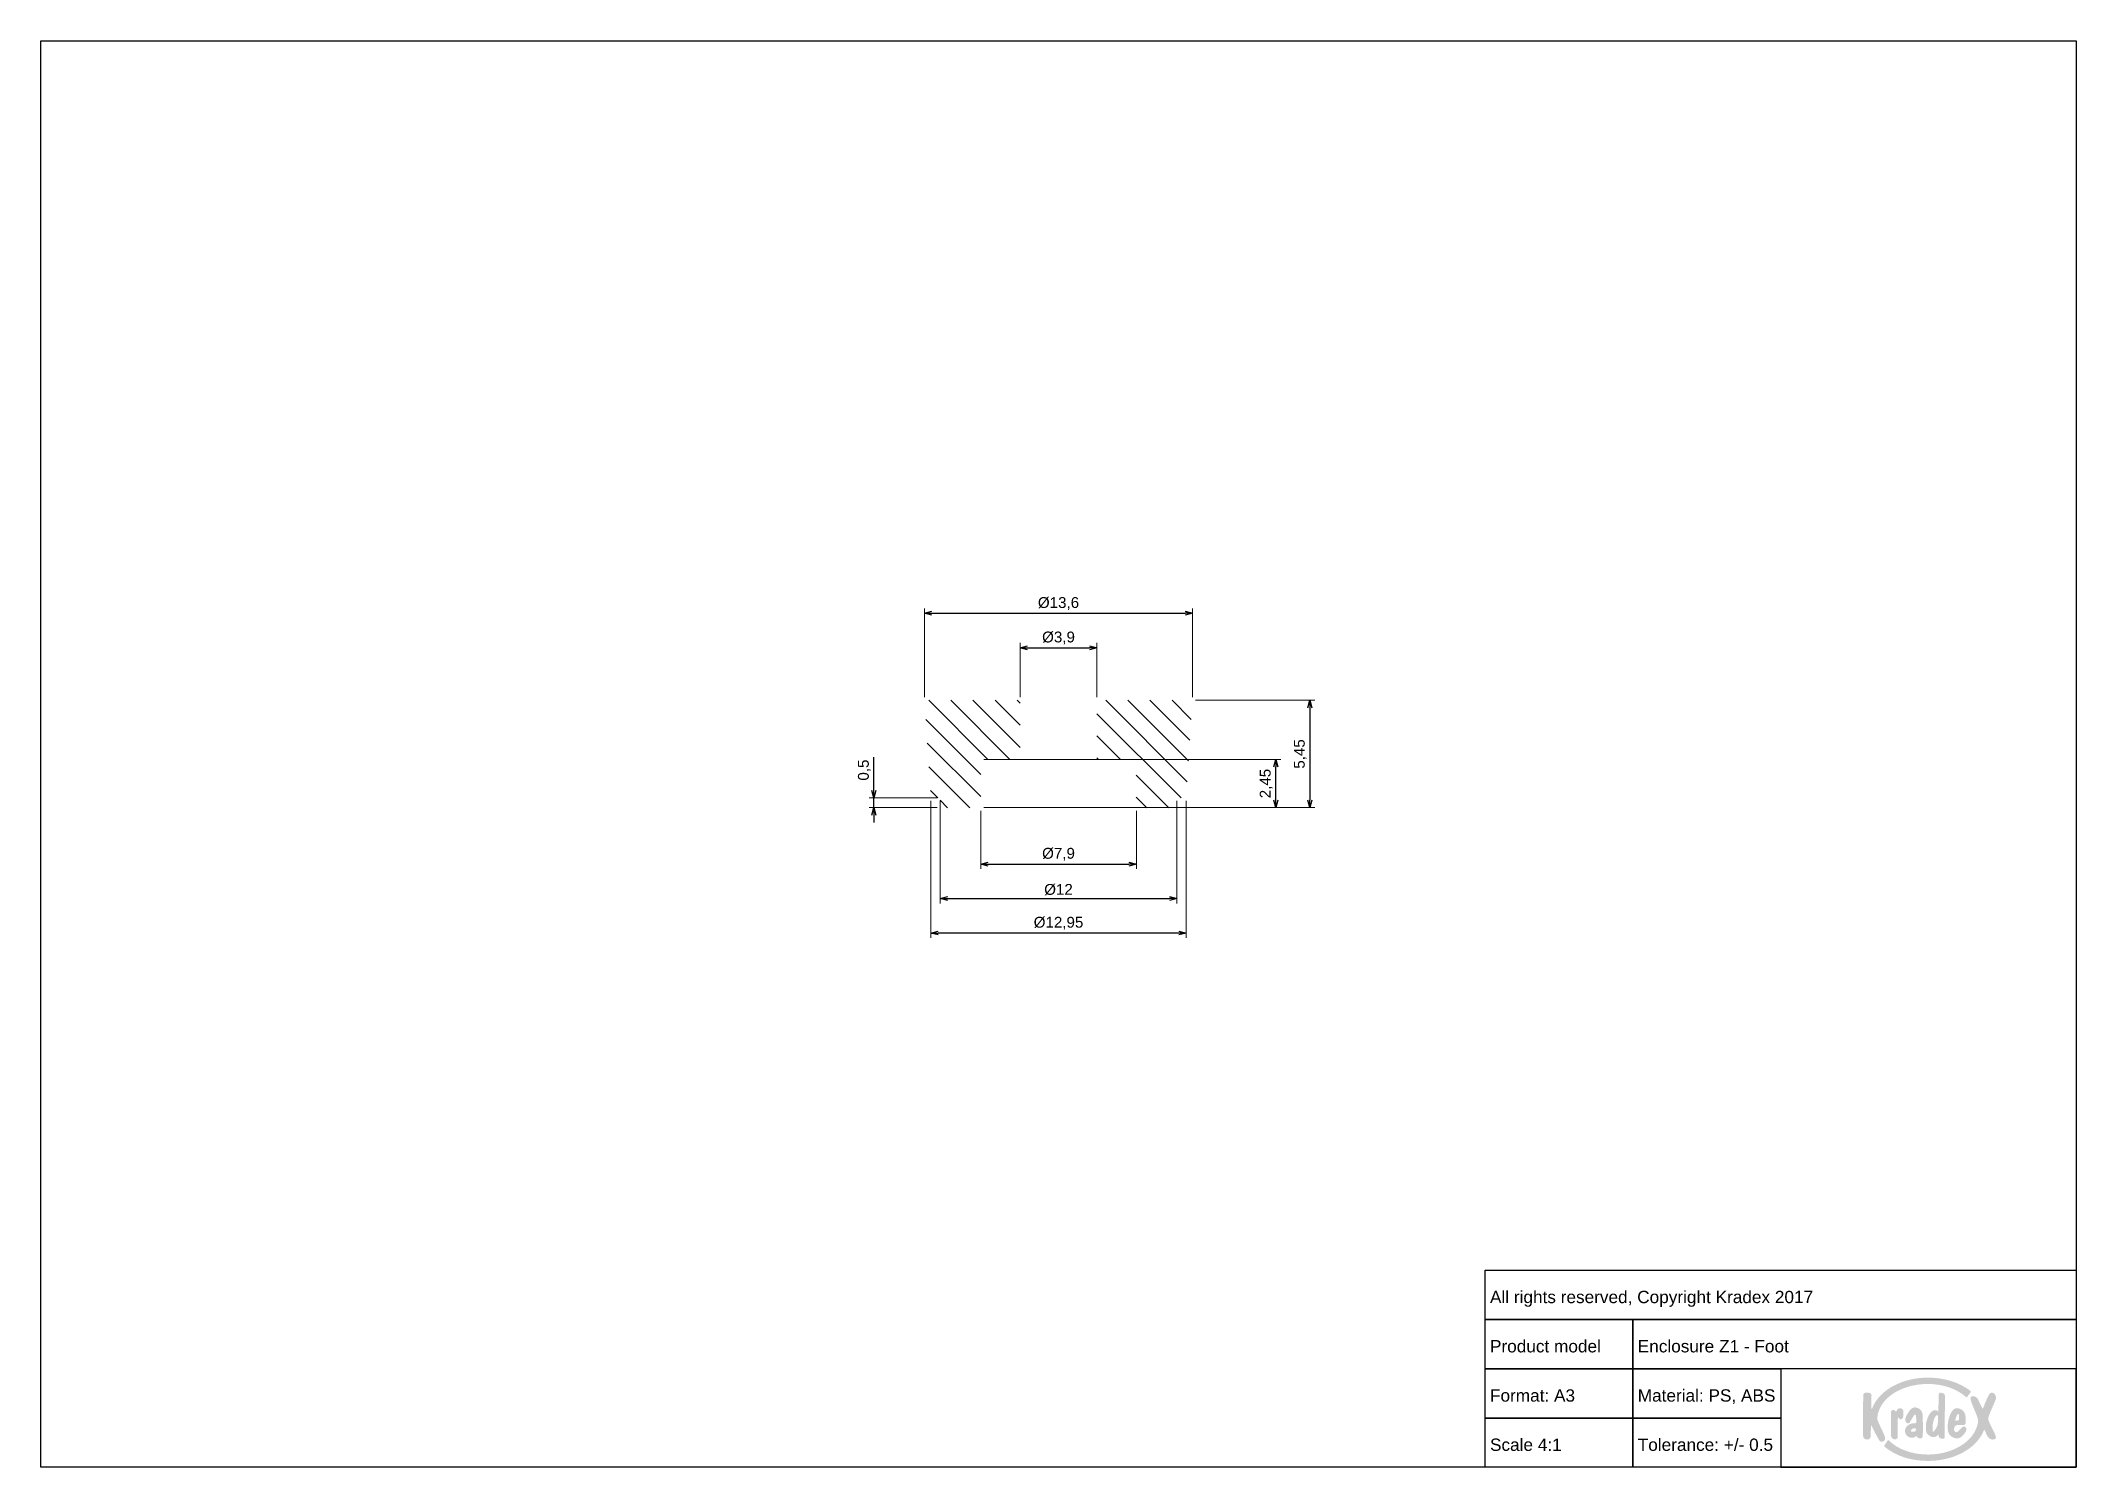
# Paper-space layout 'Foot' of a CAD drawing. Header units: millimetres. Extents: x 0 to 413, y 1 to 290.
import ezdxf

# ---------------------------------------------------------------- set-up
doc = ezdxf.new("R2010")
doc.units = ezdxf.units.MM
doc.layers.add('MD_Annotation', color=7, linetype='Continuous', lineweight=25)
doc.layers.add('MD_Hatching', color=7, linetype='Continuous', lineweight=25)
doc.layers.add('Tabelka', color=7, linetype='Continuous')
doc.styles.get("Standard").update_dxf_attribs({"font": 'arial.ttf'})
doc.dimstyles.new('ISO-25', dxfattribs={"dimtxt": 2.2, "dimasz": 1.5, "dimexe": 1, "dimexo": 0.625, "dimtad": 1, "dimrnd": 0.05, "dimtxsty": 'Standard', "dimblk": 'OPEN30', "dimcen": 2.5, "dimadec": 0, "dimazin": 0, "dimtfac": 1, "dimtmove": 0, "dimatfit": 3, "dimfxl": 1, "dimlwe": 18, "dimarcsym": 0})

# ---------------------------------------------------------------- blocks, each defined once
blk = doc.blocks.new('_Open30')
at = {"color": 0, "linetype": 'ByBlock', "lineweight": -2}
for p, q in [((-1, 0.27), (0, 0)), ((0, 0), (-1, -0.27)), ((0, 0), (-1, 0))]:
    blk.add_line(p, q, dxfattribs=at)
blk = doc.blocks.new('*D57')
at = {"layer": 'Defpoints', "color": 0, "transparency": 16777216}
for p in [(234.05, 173.93), (179.65, 156.26), (234.05, 156.26)]:
    blk.add_point(p, dxfattribs=at)
at = {"layer": 'MD_Annotation', "color": 0, "lineweight": 18, "transparency": 16777216}
for p, q in [((179.65, 156.88), (179.65, 174.93)), ((234.05, 156.88), (234.05, 174.93))]:
    blk.add_line(p, q, dxfattribs=at)
at = {"layer": 'MD_Annotation', "color": 0, "lineweight": -2, "transparency": 16777216}
blk.add_line((181.15, 173.93), (232.55, 173.93), dxfattribs=at)
at = {"layer": 'MD_Annotation', "color": 0, "lineweight": -2, "transparency": 16777216, "xscale": 1.5, "yscale": 1.5, "zscale": 1.5, "rotation": 180}
blk.add_blockref('_Open30', (179.65, 173.93), dxfattribs=at)
at = {"layer": 'MD_Annotation', "color": 0, "lineweight": -2, "transparency": 16777216, "xscale": 1.5, "yscale": 1.5, "zscale": 1.5}
blk.add_blockref('_Open30', (234.05, 173.93), dxfattribs=at)
at = {"layer": 'MD_Annotation', "color": 0, "transparency": 16777216, "insert": (206.85, 175.91), "char_height": 2.2, "attachment_point": 5}
blk.add_mtext('%%C13,6', dxfattribs=at)
blk = doc.blocks.new('*D58')
at = {"layer": 'Defpoints', "color": 0, "transparency": 16777216}
for p in [(214.65, 166.93), (199.05, 156.26), (214.65, 156.26)]:
    blk.add_point(p, dxfattribs=at)
at = {"layer": 'MD_Annotation', "color": 0, "lineweight": 18, "transparency": 16777216}
for p, q in [((199.05, 156.88), (199.05, 167.93)), ((214.65, 156.88), (214.65, 167.93))]:
    blk.add_line(p, q, dxfattribs=at)
at = {"layer": 'MD_Annotation', "color": 0, "lineweight": -2, "transparency": 16777216}
blk.add_line((200.55, 166.93), (213.15, 166.93), dxfattribs=at)
at = {"layer": 'MD_Annotation', "color": 0, "lineweight": -2, "transparency": 16777216, "xscale": 1.5, "yscale": 1.5, "zscale": 1.5, "rotation": 180}
blk.add_blockref('_Open30', (199.05, 166.93), dxfattribs=at)
at = {"layer": 'MD_Annotation', "color": 0, "lineweight": -2, "transparency": 16777216, "xscale": 1.5, "yscale": 1.5, "zscale": 1.5}
blk.add_blockref('_Open30', (214.65, 166.93), dxfattribs=at)
at = {"layer": 'MD_Annotation', "color": 0, "transparency": 16777216, "insert": (206.85, 168.91), "char_height": 2.2, "attachment_point": 5}
blk.add_mtext('%%C3,9', dxfattribs=at)
blk = doc.blocks.new('*D59')
at = {"layer": 'Defpoints', "color": 0, "transparency": 16777216}
for p in [(191.05, 134.46), (222.65, 134.46), (222.65, 123.01)]:
    blk.add_point(p, dxfattribs=at)
at = {"layer": 'MD_Annotation', "color": 0, "lineweight": 18, "transparency": 16777216}
for p, q in [((191.05, 133.83), (191.05, 122.01)), ((222.65, 133.83), (222.65, 122.01))]:
    blk.add_line(p, q, dxfattribs=at)
at = {"layer": 'MD_Annotation', "color": 0, "lineweight": -2, "transparency": 16777216}
blk.add_line((192.55, 123.01), (221.15, 123.01), dxfattribs=at)
at = {"layer": 'MD_Annotation', "color": 0, "lineweight": -2, "transparency": 16777216, "xscale": 1.5, "yscale": 1.5, "zscale": 1.5, "rotation": 180}
blk.add_blockref('_Open30', (191.05, 123.01), dxfattribs=at)
at = {"layer": 'MD_Annotation', "color": 0, "lineweight": -2, "transparency": 16777216, "xscale": 1.5, "yscale": 1.5, "zscale": 1.5}
blk.add_blockref('_Open30', (222.65, 123.01), dxfattribs=at)
at = {"layer": 'MD_Annotation', "color": 0, "transparency": 16777216, "insert": (206.85, 124.99), "char_height": 2.2, "attachment_point": 5}
blk.add_mtext('%%C7,9', dxfattribs=at)
blk = doc.blocks.new('*D60')
at = {"layer": 'Defpoints', "color": 0, "transparency": 16777216}
for p in [(180.95, 136.46), (232.75, 136.46), (180.95, 109.01)]:
    blk.add_point(p, dxfattribs=at)
at = {"layer": 'MD_Annotation', "color": 0, "lineweight": 18, "transparency": 16777216}
for p, q in [((180.95, 135.83), (180.95, 108.01)), ((232.75, 135.83), (232.75, 108.01))]:
    blk.add_line(p, q, dxfattribs=at)
at = {"layer": 'MD_Annotation', "color": 0, "lineweight": -2, "transparency": 16777216}
blk.add_line((231.25, 109.01), (182.45, 109.01), dxfattribs=at)
at = {"layer": 'MD_Annotation', "color": 0, "lineweight": -2, "transparency": 16777216, "xscale": 1.5, "yscale": 1.5, "zscale": 1.5, "rotation": 180}
blk.add_blockref('_Open30', (180.95, 109.01), dxfattribs=at)
at = {"layer": 'MD_Annotation', "color": 0, "lineweight": -2, "transparency": 16777216, "xscale": 1.5, "yscale": 1.5, "zscale": 1.5}
blk.add_blockref('_Open30', (232.75, 109.01), dxfattribs=at)
at = {"layer": 'MD_Annotation', "color": 0, "transparency": 16777216, "insert": (206.85, 110.99), "char_height": 2.2, "attachment_point": 5}
blk.add_mtext('%%C12,95', dxfattribs=at)
blk = doc.blocks.new('*D61')
at = {"layer": 'Defpoints', "color": 0, "transparency": 16777216}
for p in [(182.85, 136.46), (230.85, 136.46), (230.85, 116.01)]:
    blk.add_point(p, dxfattribs=at)
at = {"layer": 'MD_Annotation', "color": 0, "lineweight": 18, "transparency": 16777216}
for p, q in [((182.85, 135.83), (182.85, 115.01)), ((230.85, 135.83), (230.85, 115.01))]:
    blk.add_line(p, q, dxfattribs=at)
at = {"layer": 'MD_Annotation', "color": 0, "lineweight": -2, "transparency": 16777216}
blk.add_line((184.35, 116.01), (229.35, 116.01), dxfattribs=at)
at = {"layer": 'MD_Annotation', "color": 0, "lineweight": -2, "transparency": 16777216, "xscale": 1.5, "yscale": 1.5, "zscale": 1.5, "rotation": 180}
blk.add_blockref('_Open30', (182.85, 116.01), dxfattribs=at)
at = {"layer": 'MD_Annotation', "color": 0, "lineweight": -2, "transparency": 16777216, "xscale": 1.5, "yscale": 1.5, "zscale": 1.5}
blk.add_blockref('_Open30', (230.85, 116.01), dxfattribs=at)
at = {"layer": 'MD_Annotation', "color": 0, "transparency": 16777216, "insert": (206.85, 117.82), "char_height": 2.2, "attachment_point": 5}
blk.add_mtext('%%C12', dxfattribs=at)
blk = doc.blocks.new('*D62')
at = {"layer": 'Defpoints', "color": 0, "transparency": 16777216}
for p in [(169.38, 136.46), (182.85, 136.46), (182.85, 134.46)]:
    blk.add_point(p, dxfattribs=at)
at = {"layer": 'MD_Annotation', "color": 0, "lineweight": -2, "transparency": 16777216}
for p, q in [((169.38, 137.96), (169.38, 144.73)), ((169.38, 134.46), (169.38, 136.46)), ((169.38, 132.96), (169.38, 131.46))]:
    blk.add_line(p, q, dxfattribs=at)
at = {"layer": 'MD_Annotation', "color": 0, "lineweight": 18, "transparency": 16777216}
for p, q in [((182.22, 136.46), (168.38, 136.46)), ((182.22, 134.46), (168.38, 134.46))]:
    blk.add_line(p, q, dxfattribs=at)
at = {"layer": 'MD_Annotation', "color": 0, "lineweight": -2, "transparency": 16777216, "xscale": 1.5, "yscale": 1.5, "zscale": 1.5}
for p, rotation in [((169.38, 136.46), 270), ((169.38, 134.46), 90)]:
    blk.add_blockref('_Open30', p, dxfattribs=dict(at, rotation=rotation))
at = {"layer": 'MD_Annotation', "color": 0, "transparency": 16777216, "insert": (167.44, 142.09), "char_height": 2.2, "attachment_point": 5, "rotation": 90}
blk.add_mtext('0,5', dxfattribs=at)
blk = doc.blocks.new('*D63')
at = {"layer": 'Defpoints', "color": 0, "transparency": 16777216}
for p in [(191.05, 144.26), (250.96, 144.26), (191.05, 134.46)]:
    blk.add_point(p, dxfattribs=at)
at = {"layer": 'MD_Annotation', "color": 0, "lineweight": 18, "transparency": 16777216}
for p, q in [((191.67, 144.26), (251.96, 144.26)), ((191.67, 134.46), (251.96, 134.46))]:
    blk.add_line(p, q, dxfattribs=at)
at = {"layer": 'MD_Annotation', "color": 0, "lineweight": -2, "transparency": 16777216}
blk.add_line((250.96, 135.96), (250.96, 142.76), dxfattribs=at)
at = {"layer": 'MD_Annotation', "color": 0, "lineweight": -2, "transparency": 16777216, "xscale": 1.5, "yscale": 1.5, "zscale": 1.5}
for p, rotation in [((250.96, 144.26), 90), ((250.96, 134.46), 270)]:
    blk.add_blockref('_Open30', p, dxfattribs=dict(at, rotation=rotation))
at = {"layer": 'MD_Annotation', "color": 0, "transparency": 16777216, "insert": (249.01, 139.36), "char_height": 2.2, "attachment_point": 5, "rotation": 90}
blk.add_mtext('2,45', dxfattribs=at)
blk = doc.blocks.new('*D64')
at = {"layer": 'Defpoints', "color": 0, "transparency": 16777216}
for p in [(234.05, 156.26), (230.85, 134.46), (257.88, 134.46)]:
    blk.add_point(p, dxfattribs=at)
at = {"layer": 'MD_Annotation', "color": 0, "lineweight": 18, "transparency": 16777216}
for p, q in [((234.67, 156.26), (258.88, 156.26)), ((231.47, 134.46), (258.88, 134.46))]:
    blk.add_line(p, q, dxfattribs=at)
at = {"layer": 'MD_Annotation', "color": 0, "lineweight": -2, "transparency": 16777216}
blk.add_line((257.88, 154.76), (257.88, 135.96), dxfattribs=at)
at = {"layer": 'MD_Annotation', "color": 0, "lineweight": -2, "transparency": 16777216, "xscale": 1.5, "yscale": 1.5, "zscale": 1.5}
for p, rotation in [((257.88, 156.26), 90), ((257.88, 134.46), 270)]:
    blk.add_blockref('_Open30', p, dxfattribs=dict(at, rotation=rotation))
at = {"layer": 'MD_Annotation', "color": 0, "transparency": 16777216, "insert": (255.94, 145.36), "char_height": 2.2, "attachment_point": 5, "rotation": 90}
blk.add_mtext('5,45', dxfattribs=at)

psp = doc.layouts.new('Foot')

# ---------------------------------------------------------------- hatches: boundary and pattern name
at = {"layer": 'MD_Hatching'}
h = psp.add_hatch(dxfattribs=at)
h.set_pattern_fill('ANSI31', color=256, angle=90, style=0)
h.paths.add_polyline_path([(232.748, 136.457), (234.048, 156.257), (214.648, 156.257), (214.648, 144.257), (222.648, 144.257), (222.648, 134.457), (230.848, 134.457), (230.848, 136.457)], flags=0)
h.paths.add_polyline_path([(179.648, 156.257), (180.948, 136.457), (182.848, 136.457), (182.848, 134.457), (191.048, 134.457), (191.048, 144.257), (199.048, 144.257), (199.048, 156.257)], flags=0)
at = {"layer": 'Tabelka', "true_color": 0x00539f}
h = psp.add_hatch(color=154, dxfattribs=at)
h.dxf.hatch_style = 2
edge = h.paths.add_edge_path()
edge.add_spline(control_points=[(374.4, 7.291), (374.4, 7.291), (373.458, 9.308), (373.458, 9.308), (372.975, 10.322), (373.083, 10.415), (373.09, 10.696), (373.101, 10.824), (373.146, 11.07), (373.22, 11.439), (374.094, 14.929), (378.297, 17.44), (383.379, 17.44), (386.487, 17.44), (389.258, 16.41), (391.088, 14.808), (391.159, 14.745), (391.251, 14.719), (391.315, 14.808), (391.355, 14.864), (391.986, 15.697), (392.028, 15.751), (392.094, 15.836), (392.113, 15.932), (391.994, 16.024), (389.85, 17.691), (386.783, 18.731), (383.379, 18.731), (378.309, 18.731), (373.99, 16.42), (372.343, 13.182), (372.297, 13.086), (372.285, 13.059), (372.23, 12.946), (371.94, 12.244), (371.86, 12.131), (371.873, 12.93), (371.873, 12.93), (371.902, 15.067), (371.902, 15.067), (371.91, 15.573), (371.52, 15.702), (370.894, 15.687), (370.421, 15.677), (370.214, 15.474), (370.213, 15.123), (370.213, 15.123), (370.185, 6.943), (370.185, 6.943), (370.184, 6.556), (370.452, 6.172), (370.962, 6.154), (371.498, 6.136), (371.693, 6.457), (371.706, 6.718), (371.757, 7.752), (371.783, 8.272), (371.783, 8.595), (371.769, 9.415), (371.889, 9.015), (372.065, 8.637), (372.439, 7.826), (372.964, 6.854), (373.499, 5.981), (373.68, 5.687), (374.059, 5.607), (374.365, 5.809), (374.947, 6.192), (374.583, 6.886), (374.4, 7.291), (374.4, 7.291), (374.4, 7.291), (374.4, 7.291)], knot_values=[0, 0, 0, 0, 1, 1, 1, 2, 2, 2, 3, 3, 3, 4, 4, 4, 5, 5, 5, 6, 6, 6, 7, 7, 7, 8, 8, 8, 9, 9, 9, 10, 10, 10, 11, 11, 11, 12, 12, 12, 13, 13, 13, 14, 14, 14, 15, 15, 15, 16, 16, 16, 17, 17, 17, 18, 18, 18, 19, 19, 19, 20, 20, 20, 21, 21, 21, 22, 22, 22, 23, 23, 23, 24, 24, 24, 24], degree=3, periodic=0)
edge = h.paths.add_edge_path()
edge.add_spline(control_points=[(377.556, 10.414), (377.786, 9.987), (378.382, 10.376), (378.382, 11.011), (378.382, 11.162), (378.382, 11.806), (378.382, 11.806), (378.382, 12.279), (378.072, 12.506), (377.748, 12.506), (377.398, 12.506), (377.217, 12.412), (377.112, 12.234), (377.071, 12.164), (377.026, 11.847), (376.849, 11.865), (376.673, 11.882), (376.626, 12.163), (376.319, 12.169), (376.067, 12.169), (375.848, 12.04), (375.848, 11.516), (375.848, 11.516), (375.848, 7.127), (375.848, 7.127), (375.848, 6.758), (376.055, 6.191), (376.598, 6.191), (377.099, 6.191), (377.211, 6.475), (377.215, 6.676), (377.215, 6.676), (377.207, 8.874), (377.229, 9.968), (377.242, 10.63), (377.305, 10.878), (377.556, 10.414), (377.556, 10.414), (377.556, 10.414), (377.556, 10.414)], knot_values=[0, 0, 0, 0, 1, 1, 1, 2, 2, 2, 3, 3, 3, 4, 4, 4, 5, 5, 5, 6, 6, 6, 7, 7, 7, 8, 8, 8, 9, 9, 9, 10, 10, 10, 11, 11, 11, 12, 12, 12, 13, 13, 13, 13], degree=3, periodic=0)
edge = h.paths.add_edge_path()
edge.add_spline(control_points=[(380.113, 9.439), (379.525, 9.316), (378.763, 8.808), (378.708, 8.053), (378.635, 7.063), (379.492, 6.305), (380.421, 6.565), (380.886, 6.695), (380.88, 7.04), (381.115, 6.729), (381.236, 6.568), (381.403, 6.369), (381.715, 6.369), (382.059, 6.369), (382.236, 6.493), (382.29, 6.801), (382.362, 7.207), (382.315, 11.04), (382.292, 11.179), (382.22, 11.625), (382.082, 11.983), (381.812, 12.229), (381.539, 12.477), (380.959, 12.729), (380.581, 12.676), (379.876, 12.579), (379.309, 11.602), (379.045, 11.075), (378.949, 10.883), (378.562, 10.051), (378.852, 9.762), (378.852, 9.762), (379.015, 9.598), (379.015, 9.598), (379.257, 9.357), (379.567, 9.472), (379.695, 9.688), (379.695, 9.688), (380.236, 10.591), (380.502, 11.045), (380.601, 11.214), (381.001, 11.728), (381.005, 10.024), (381.007, 9.173), (380.774, 9.576), (380.113, 9.439), (380.113, 9.439), (380.113, 9.439), (380.113, 9.439)], knot_values=[0, 0, 0, 0, 1, 1, 1, 2, 2, 2, 3, 3, 3, 4, 4, 4, 5, 5, 5, 6, 6, 6, 7, 7, 7, 8, 8, 8, 9, 9, 9, 10, 10, 10, 11, 11, 11, 12, 12, 12, 13, 13, 13, 14, 14, 14, 15, 15, 15, 16, 16, 16, 16], degree=3, periodic=0)
edge = h.paths.add_edge_path()
edge.add_spline(control_points=[(380.498, 7.729), (380.118, 7.685), (379.624, 7.769), (379.985, 8.156), (380.212, 8.4), (380.399, 8.419), (380.652, 8.451), (381.082, 8.505), (381.111, 7.801), (380.498, 7.729)], knot_values=[0, 0, 0, 0, 1, 1, 1, 2, 2, 2, 3, 3, 3, 3], degree=3, periodic=0)
edge = h.paths.add_edge_path()
edge.add_spline(control_points=[(386.384, 6.308), (386.674, 6.308), (386.735, 6.382), (386.737, 6.589), (386.737, 6.589), (386.82, 15.036), (386.82, 15.036), (386.824, 15.508), (386.259, 15.655), (385.958, 15.655), (385.713, 15.655), (385.56, 15.554), (385.554, 15.281), (385.554, 15.281), (385.472, 11.866), (385.472, 11.866), (384.065, 13.004), (382.946, 10.293), (382.946, 8.919), (382.946, 7.545), (383.043, 7.442), (383.455, 7.101), (383.78, 6.831), (384.073, 6.645), (384.445, 6.645), (384.721, 6.645), (384.893, 6.692), (385.182, 6.914), (385.471, 7.135), (385.557, 7.15), (385.557, 7.15), (385.557, 7.15), (385.557, 6.859), (385.557, 6.859), (385.557, 6.565), (385.907, 6.308), (386.384, 6.308)], knot_values=[0, 0, 0, 0, 1, 1, 1, 2, 2, 2, 3, 3, 3, 4, 4, 4, 5, 5, 5, 6, 6, 6, 7, 7, 7, 8, 8, 8, 9, 9, 9, 10, 10, 10, 11, 11, 11, 12, 12, 12, 12], degree=3, periodic=0)
edge = h.paths.add_edge_path()
edge.add_spline(control_points=[(385.118, 8.63), (384.366, 7.389), (384.294, 7.54), (384.294, 8.498), (384.294, 10.08), (384.907, 11.124), (385.254, 11.124), (385.336, 11.124), (385.388, 11.04), (385.388, 10.864), (385.388, 10.127), (385.464, 9.201), (385.118, 8.63), (385.118, 8.63), (385.118, 8.63), (385.118, 8.63)], knot_values=[0, 0, 0, 0, 1, 1, 1, 2, 2, 2, 3, 3, 3, 4, 4, 4, 5, 5, 5, 5], degree=3, periodic=0)
edge = h.paths.add_edge_path()
edge.add_spline(control_points=[(389.492, 9.095), (389.492, 9.095), (390.616, 9.136), (390.616, 9.136), (390.9, 9.169), (391, 9.239), (391, 9.569), (391, 9.569), (391, 10.786), (391, 10.786), (391, 11.449), (390.571, 11.953), (390.321, 12.145), (390.076, 12.335), (389.597, 12.551), (389.208, 12.534), (388.481, 12.526), (387.981, 11.545), (387.757, 10.874), (387.502, 10.107), (387.353, 9.558), (387.353, 8.481), (387.353, 7.405), (387.907, 6.919), (388.132, 6.77), (388.92, 6.249), (389.724, 6.275), (390.195, 6.747), (390.499, 7.049), (390.93, 7.43), (391.129, 8.003), (391.191, 8.158), (391.194, 8.457), (391.022, 8.63), (390.832, 8.825), (390.588, 8.908), (390.33, 8.65), (390.33, 8.65), (389.54, 7.837), (389.54, 7.837), (389.076, 7.36), (388.517, 7.777), (388.672, 8.45), (388.8, 9.015), (389.065, 9.079), (389.492, 9.095)], knot_values=[0, 0, 0, 0, 1, 1, 1, 2, 2, 2, 3, 3, 3, 4, 4, 4, 5, 5, 5, 6, 6, 6, 7, 7, 7, 8, 8, 8, 9, 9, 9, 10, 10, 10, 11, 11, 11, 12, 12, 12, 13, 13, 13, 14, 14, 14, 15, 15, 15, 15], degree=3, periodic=0)
edge = h.paths.add_edge_path()
edge.add_spline(control_points=[(388.924, 10.239), (389.036, 10.542), (389.263, 11.388), (389.53, 11.378), (389.621, 11.375), (389.683, 11.262), (389.69, 11.092), (389.704, 10.755), (389.684, 10.662), (389.684, 10.397), (389.684, 10.194), (389.665, 10.099), (389.493, 10.041), (389.052, 9.892), (388.814, 9.944), (388.924, 10.239), (388.924, 10.239), (388.924, 10.239), (388.924, 10.239)], knot_values=[0, 0, 0, 0, 1, 1, 1, 2, 2, 2, 3, 3, 3, 4, 4, 4, 5, 5, 5, 6, 6, 6, 6], degree=3, periodic=0)
edge = h.paths.add_edge_path()
edge.add_spline(control_points=[(395.857, 9.549), (395.528, 10.214), (395.469, 10.444), (395.964, 11.589), (395.964, 11.589), (397.023, 14.032), (397.023, 14.032), (397.224, 14.496), (397.262, 15.1), (396.858, 15.427), (396.119, 16.025), (395.832, 15.605), (395.13, 13.964), (394.389, 12.234), (394.639, 12.082), (394.138, 13.014), (394.138, 13.014), (393.509, 14.329), (393.509, 14.329), (393.296, 14.775), (392.902, 14.907), (392.583, 14.969), (391.831, 15.116), (391.874, 14.475), (392.282, 13.463), (392.282, 13.463), (393.098, 11.441), (393.098, 11.441), (393.452, 10.563), (393.697, 10.181), (393.476, 9.344), (393.398, 9.049), (393.304, 8.769), (393.199, 8.498), (393.177, 8.439), (393.17, 8.424), (393.128, 8.321), (391.925, 5.32), (387.94, 3.108), (383.379, 3.108), (380.107, 3.108), (377.219, 4.191), (375.426, 5.967), (375.353, 6.037), (375.263, 6.041), (375.189, 5.963), (375.125, 5.871), (374.537, 4.99), (374.495, 4.92), (374.453, 4.851), (374.481, 4.755), (374.531, 4.714), (376.807, 2.825), (379.854, 1.817), (383.379, 1.817), (388.572, 1.817), (392.965, 4.248), (394.53, 7.605), (394.549, 7.645), (394.573, 7.698), (394.595, 7.754), (394.929, 8.701), (394.882, 7.745), (395.455, 6.822), (395.947, 6.029), (396.493, 6.127), (396.825, 6.201), (397.27, 6.3), (397.247, 6.739), (396.893, 7.453), (396.893, 7.453), (395.857, 9.549), (395.857, 9.549), (395.857, 9.549), (395.857, 9.549), (395.857, 9.549)], knot_values=[0, 0, 0, 0, 1, 1, 1, 2, 2, 2, 3, 3, 3, 4, 4, 4, 5, 5, 5, 6, 6, 6, 7, 7, 7, 8, 8, 8, 9, 9, 9, 10, 10, 10, 11, 11, 11, 12, 12, 12, 13, 13, 13, 14, 14, 14, 15, 15, 15, 16, 16, 16, 17, 17, 17, 18, 18, 18, 19, 19, 19, 20, 20, 20, 21, 21, 21, 22, 22, 22, 23, 23, 23, 24, 24, 24, 25, 25, 25, 25], degree=3, periodic=0)

# ---------------------------------------------------------------- linework, layer by layer
at = {"layer": 'Tabelka'}
for points in [[(0.22, 290.193), (413.476, 290.193), (413.476, 0.521), (0.22, 0.521)], [(413.476, 30.521), (293.476, 30.521), (293.476, 40.521), (413.476, 40.521)], [(323.476, 20.521), (293.476, 20.521), (293.476, 30.521), (323.476, 30.521)], [(413.476, 20.521), (323.476, 20.521), (323.476, 30.521), (413.476, 30.521)], [(323.476, 10.521), (293.476, 10.521), (293.476, 20.521), (323.476, 20.521)], [(353.476, 10.521), (323.476, 10.521), (323.476, 20.521), (353.476, 20.521)], [(413.476, 20.521), (353.476, 20.521), (353.476, 0.521), (413.476, 0.521)], [(323.476, 0.521), (293.476, 0.521), (293.476, 10.521), (323.476, 10.521)], [(353.476, 0.521), (323.476, 0.521), (323.476, 10.521), (353.476, 10.521)]]:
    psp.add_lwpolyline(points, close=True, dxfattribs=at)

# ---------------------------------------------------------------- texts
at = {"insert": (293.476, 40.521), "char_height": 2.5, "attachment_point": 1}
psp.add_mtext_dynamic_manual_height_columns('\\P All rights reserved, Copyright Kradex 2017', width=120, gutter_width=12.5, heights=[0], dxfattribs=at)
at = {"layer": 'Tabelka', "char_height": 2.5, "attachment_point": 1}
for s, width, heights, insert in [('\\pi15;\\P\\pi0; Product model', 30, [9.962], (293.476, 30.521)), ('\\P Enclosure Z1 - Foot', 90, [0], (323.476, 30.521)), ('\\P Format: A3', 30, [0], (293.476, 20.521)), ('\\P Material: PS, ABS', 30, [0], (323.476, 20.521)), ('\\P Scale 4:1', 30, [0], (293.476, 10.521)), ('\\P Tolerance: +/- 0.5', 30, [0], (323.476, 10.521))]:
    psp.add_mtext_dynamic_manual_height_columns(s, width=width, gutter_width=12.5, heights=heights, dxfattribs=dict(at, insert=insert))

# ---------------------------------------------------------------- dimensions: what is measured, and where the dimension line sits
at = {"layer": 'MD_Annotation'}
dim = psp.add_linear_dim(base=(234.048, 173.929), p1=(179.648, 156.257), p2=(234.048, 156.257), angle=180, text='%%C<>', dimstyle='ISO-25', override={"dimlfac": -0.25, "dimpost": ''}, dxfattribs=at)
dim.commit()
dim.dimension.update_dxf_attribs({"geometry": '*D57', "text_midpoint": (206.848, 173.929), "dimtype": 160})
dim = psp.add_linear_dim(base=(214.648, 166.929), p1=(199.048, 156.257), p2=(214.648, 156.257), angle=180, text='%%C<>', dimstyle='ISO-25', override={"dimlfac": -0.25, "dimpost": ''}, dxfattribs=at)
dim.commit()
dim.dimension.update_dxf_attribs({"geometry": '*D58', "text_midpoint": (206.848, 168.912)})
for base, p1, p2, angle, picture, middle in [((257.883, 134.457), (234.048, 156.257), (230.848, 134.457), 90, '*D64', (255.941, 145.357)), ((169.382, 136.457), (182.848, 134.457), (182.848, 136.457), 270, '*D62', (167.435, 142.093)), ((250.955, 144.257), (191.048, 134.457), (191.048, 144.257), 90, '*D63', (249.008, 139.357))]:
    dim = psp.add_linear_dim(base=base, p1=p1, p2=p2, angle=angle, dimstyle='ISO-25', override={"dimlfac": -0.25}, dxfattribs=at)
    dim.commit()
    dim.dimension.update_dxf_attribs({"geometry": picture, "text_midpoint": middle})
for base, p1, p2, picture, middle in [((180.948, 109.01), (232.748, 136.457), (180.948, 136.457), '*D60', (206.848, 110.993)), ((230.848, 116.01), (182.848, 136.457), (230.848, 136.457), '*D61', (206.848, 117.819)), ((222.648, 123.01), (191.048, 134.457), (222.648, 134.457), '*D59', (206.848, 124.993))]:
    dim = psp.add_linear_dim(base=base, p1=p1, p2=p2, text='%%C<>', dimstyle='ISO-25', override={"dimlfac": -0.25, "dimpost": ''}, dxfattribs=at)
    dim.commit()
    dim.dimension.update_dxf_attribs({"geometry": picture, "text_midpoint": middle})

# ---------------------------------------------------------------- next in the draw order: wipeouts: each hides what was drawn before it
psp.add_wipeout([(111.795, 200.045), (91.522, 101.477), (10.975, 92.715), (14.81, 207.711)]).dxf.layer = 'MD_Annotation'

doc.saveas('drawing.dxf')
